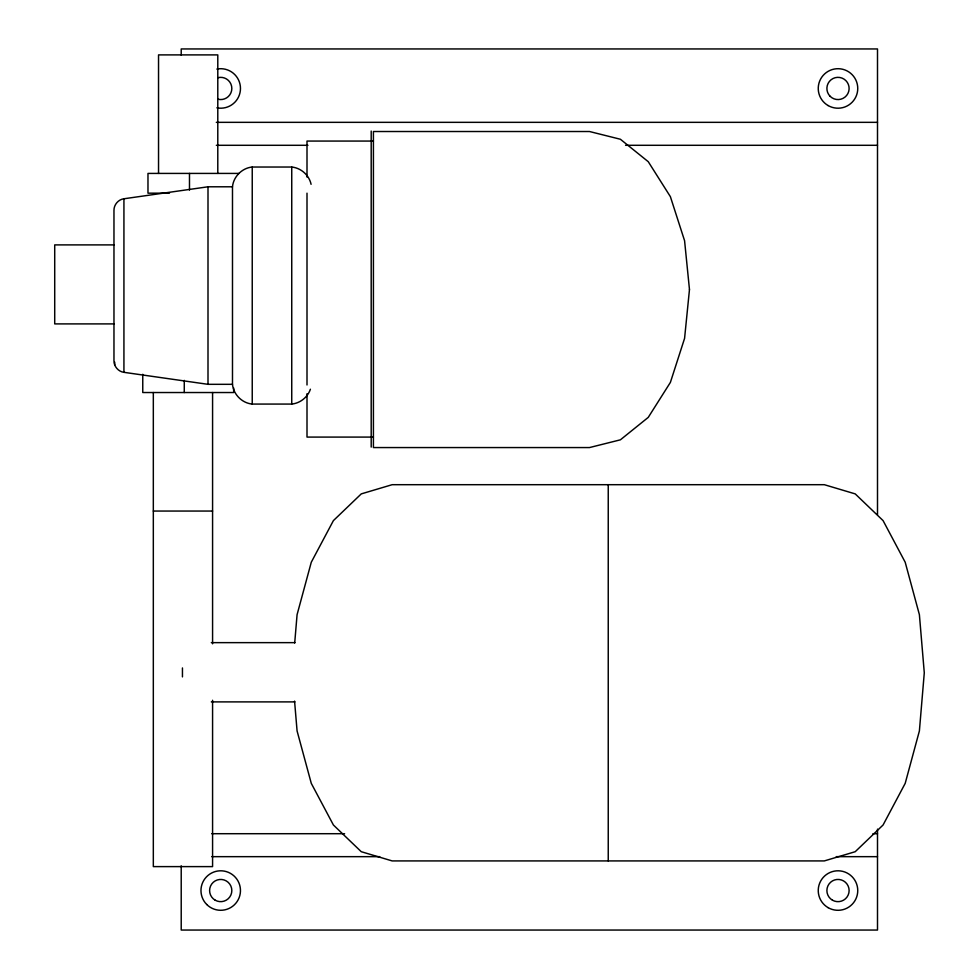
<?xml version="1.0" encoding="UTF-8"?>
<svg xmlns="http://www.w3.org/2000/svg" width="979" height="979" viewBox="0 0 979 979"><rect width="100%" height="100%" fill="white"/><g stroke="black" fill="none" stroke-linecap="round" stroke-linejoin="round"><path stroke-width="1.47" d="M294.703 642.995L297.078 614.677L311.285 562.227L333.398 520.62L361.263 493.893L392.163 484.691L824.318 484.691L855.218 493.893L883.082 520.62L905.196 562.227L919.391 614.677L924.286 672.806L919.391 730.934L905.196 783.371L883.082 824.991L855.218 851.706L824.318 860.92L392.163 860.92L361.263 851.706L333.398 824.991L311.285 783.371L297.078 730.934L294.569 701.123M310.404 389.226C307.712 397.229 300.149 403.238 291.742 404.07L252.239 404.07C242.094 403.14 233.418 394.476 232.488 384.319L232.488 186.793C233.418 176.636 242.094 167.972 252.239 167.03L291.742 167.03C301.018 167.923 309.168 175.192 311.089 184.309M232.488 186.793L208.001 186.793L123.929 198.774C118.324 199.483 113.87 204.733 113.968 210.363L113.968 360.749C113.87 366.366 118.324 371.616 123.929 372.326L208.001 384.319L232.488 384.319M216.31 122.338L877.502 122.338M373.415 141.062L307.002 141.062L307.002 177.064M216.335 145.296L307.944 145.296M625.557 145.296L877.502 145.296M238.876 173.418L147.976 173.418L147.976 193.169L169.489 193.169M113.968 244.897L54.714 244.897L54.714 323.902L113.968 323.902M373.415 437.087L307.002 437.087L307.002 393.742M153.324 511.05L212.578 511.05M211.317 642.64L294.887 642.64M211.317 701.894L294.887 701.894M211.745 833.704L344.596 833.704M872.925 833.704L877.502 833.704M211.745 856.662L379.717 856.662M836.274 856.662L877.502 856.662M877.502 514.685L877.502 48.95L181.213 48.95L181.213 55.069M877.502 829.127L877.502 930.05L181.213 930.05L181.213 865.828M608.24 484.691L608.24 860.92M371.2 131.051L371.2 447.097M307.002 193.169L307.002 384.98M291.742 167.03L291.742 404.07M252.239 167.03L252.239 404.07M233.663 387.978L233.663 392.53L142.763 392.53L142.763 374.296M217.791 173.418L217.791 54.897L158.537 54.897L158.537 173.418M212.578 392.53L212.578 643.815M212.578 700.279L212.578 866.611L153.324 866.611L153.324 392.53M208.001 186.793L208.001 384.319M189.485 173.418L189.485 190.134M184.272 380.378L184.272 392.53M182.449 667.947L182.449 676.893M123.929 198.774L123.929 372.326M114.702 362.12L114.702 364.837M216.861 69.081A19.751 19.751 0 0 1 240.467 88.453A19.751 19.751 0 0 1 216.861 107.825M217.84 77.72A11.124 11.124 0 0 1 231.827 88.453A11.124 11.124 0 0 1 217.84 99.197M689.473 289.539L684.578 338.379L670.382 382.422L648.257 417.384L620.392 439.828L589.505 447.562L373.415 447.562L373.415 131.516L589.505 131.516L620.392 139.251L648.257 161.694L670.382 196.657L684.578 240.712L689.473 289.539M206.753 904.51A19.751 19.751 0 0 0 239.794 895.65A19.751 19.751 0 0 0 215.6 871.469A19.751 19.751 0 0 0 206.753 904.51M215.16 900.178A11.124 11.124 0 0 0 231.827 890.547A11.124 11.124 0 0 0 215.16 880.916A11.124 11.124 0 0 0 215.16 900.178M828.124 907.655A19.751 19.751 0 0 0 857.751 890.547A19.751 19.751 0 0 0 828.124 873.439A19.751 19.751 0 0 0 828.124 907.655M832.444 900.178A11.124 11.124 0 0 0 849.123 890.547A11.124 11.124 0 0 0 832.444 880.916A11.124 11.124 0 0 0 832.444 900.178M828.124 105.561A19.751 19.751 0 0 0 857.751 88.453A19.751 19.751 0 0 0 828.124 71.345A19.751 19.751 0 0 0 828.124 105.561M830.143 96.321A11.124 11.124 0 0 0 848.744 91.328A11.124 11.124 0 0 0 835.124 77.72A11.124 11.124 0 0 0 830.143 96.321"/></g></svg>
